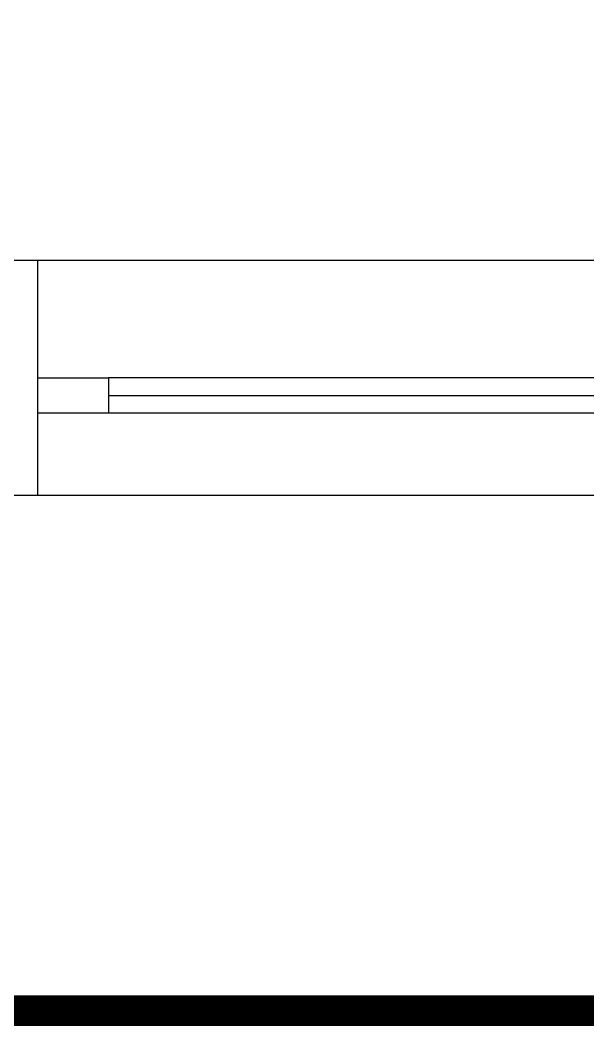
# Model space of a CAD drawing. Header units: millimetres. Extents: x -41292 to 298682, y -22072 to 33155.
# Drawn here: x 29150 to 29631, y 640 to 1494 of the extents above; entities that cross this region are included whole.
import ezdxf

# ---------------------------------------------------------------- set-up
doc = ezdxf.new("R2010")
doc.units = ezdxf.units.MM
doc.layers.add('창호', color=4, linetype='Continuous')
doc.layers.add('틀', color=8, linetype='Continuous')

# ---------------------------------------------------------------- blocks, each defined once
blk = doc.blocks.new('AHSISHEUD')
blk.add_line((34562.05, 18738.67), (29762.05, 18738.67))

msp = doc.modelspace()

# ---------------------------------------------------------------- linework, layer by layer
at = {"const_width": 25.94}
msp.add_lwpolyline([(41789.27, 653.15), (21789.27, 653.15), (21789.27, 14503.15), (41789.27, 14503.15)], close=True, dxfattribs=at)
at = {"layer": '창호'}
for p, q in [((31504.67, 1190.58), (29224.67, 1190.58)), ((31504.67, 1160.58), (29224.67, 1160.58))]:
    msp.add_line(p, q, dxfattribs=at)
at = {"layer": '틀'}
for p, q in [((29134.67, 1290.58), (33934.67, 1290.58)), ((29164.67, 1090.58), (29164.67, 1290.58)), ((29224.67, 1175.58), (31504.67, 1175.58)), ((33934.67, 1090.58), (29134.67, 1090.58))]:
    msp.add_line(p, q, dxfattribs=at)
msp.add_lwpolyline([(29164.67, 1160.58), (29164.67, 1190.58), (29224.67, 1190.58), (29224.67, 1160.58)], close=True, dxfattribs=at)

# ---------------------------------------------------------------- block references
msp.add_blockref('AHSISHEUD', (-627.37, -17648.09))

doc.saveas('drawing.dxf')
